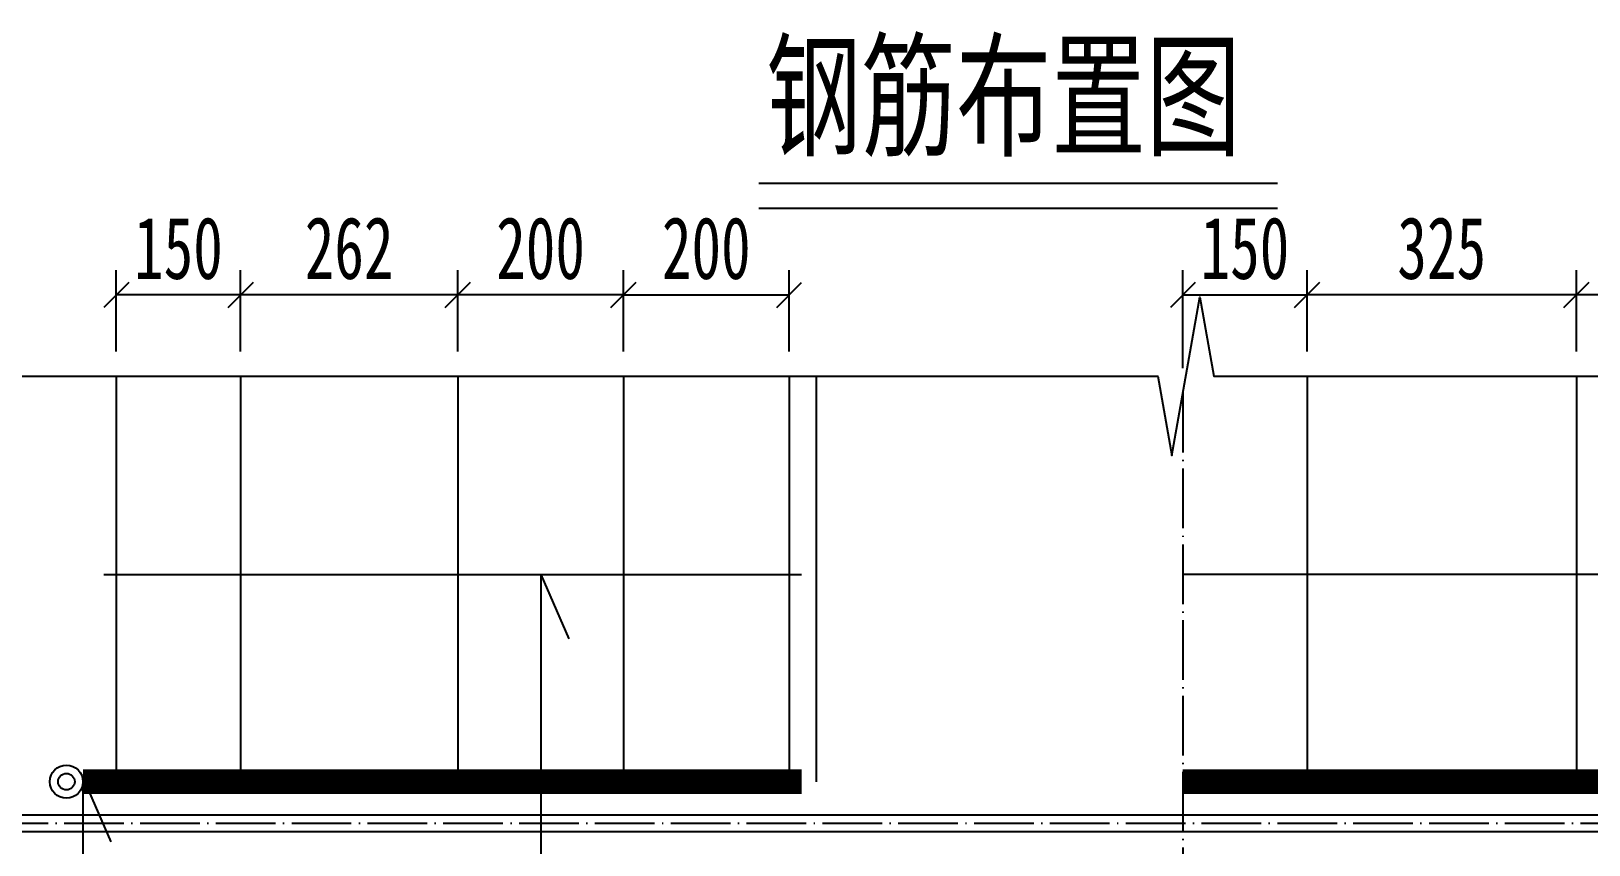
# Model space of a CAD drawing. Header units: millimetres. Extents: x -1537 to 20523, y -39880 to -29629.
# Drawn here: x 5767 to 7646, y -33588 to -32606 of the extents above; entities that cross this region are included whole.
import ezdxf

# ---------------------------------------------------------------- set-up
doc = ezdxf.new("R2010")
doc.units = ezdxf.units.MM
doc.linetypes.add('ACAD_ISO04W100', pattern=[30.5, 24, -3, 0.5, -3])
doc.layers.get('Defpoints').update_dxf_attribs({"color": 250})
for name, color, linetype in [('Axes', 7, 'ACAD_ISO04W100'), ('BZ', 7, 'Continuous'), ('Q◆03 公共标注', 44, 'Continuous'), ('Wall-混凝土墙', 200, 'Continuous'), ('Z☆09 辅助线', 60, 'Continuous'), ('标注', 3, 'Continuous'), ('钢筋', 4, 'Continuous')]:
    doc.layers.add(name, color=color, linetype=linetype)
doc.styles.add('宋体', font='SimSun.ttf', dxfattribs={"width": 0.7})
doc.dimstyles.new('1比30', dxfattribs={"dimscale": 30, "dimtxt": 2.5, "dimasz": 1, "dimexe": 1, "dimexo": 1, "dimtad": 3, "dimdec": 0, "dimzin": 0, "dimdsep": 46, "dimtxsty": '宋体', "dimblk": 'OBLIQUE', "dimcen": 0.09, "dimadec": 0, "dimazin": 0, "dimtfac": 1, "dimtdec": 0, "dimtofl": 0, "dimtmove": 0, "dimatfit": 3, "dimfxl": 0, "dimtolj": 1, "dimtzin": 0, "dimarcsym": 0})

# ---------------------------------------------------------------- blocks, each defined once
blk = doc.blocks.new('_Oblique')
at = {"color": 0, "linetype": 'ByBlock', "lineweight": -2}
blk.add_line((-0.5, -0.5), (0.5, 0.5), dxfattribs=at)
blk = doc.blocks.new('*D50')
at = {"layer": 'Defpoints', "color": 0, "transparency": 16777216}
for p in [(6281.3, -32924.2), (6281.3, -33022.4), (6481.3, -33022.4)]:
    blk.add_point(p, dxfattribs=at)
at = {"layer": 'Q◆03 公共标注', "color": 0, "lineweight": -2, "transparency": 16777216}
for p, q in [((6281.3, -32992.4), (6281.3, -32894.2)), ((6481.3, -32992.4), (6481.3, -32894.2)), ((6481.3, -32924.2), (6281.3, -32924.2))]:
    blk.add_line(p, q, dxfattribs=at)
at = {"layer": 'Q◆03 公共标注', "color": 0, "lineweight": -2, "transparency": 16777216, "xscale": 30, "yscale": 30, "zscale": 30, "rotation": 180}
blk.add_blockref('_Oblique', (6281.3, -32924.2), dxfattribs=at)
at = {"layer": 'Q◆03 公共标注', "color": 0, "lineweight": -2, "transparency": 16777216, "xscale": 30, "yscale": 30, "zscale": 30}
blk.add_blockref('_Oblique', (6481.3, -32924.2), dxfattribs=at)
at = {"layer": 'Q◆03 公共标注', "color": 0, "transparency": 16777216, "insert": (6381.3, -32868), "char_height": 75, "attachment_point": 5, "style": '宋体'}
blk.add_mtext('\\A1;200', dxfattribs=at)
blk = doc.blocks.new('*D51')
at = {"layer": 'Defpoints', "color": 0, "transparency": 16777216}
for p in [(6019.3, -32924.2), (6019.3, -33022.4), (6281.3, -33022.4)]:
    blk.add_point(p, dxfattribs=at)
at = {"layer": 'Q◆03 公共标注', "color": 0, "lineweight": -2, "transparency": 16777216}
for p, q in [((6019.3, -32992.4), (6019.3, -32894.2)), ((6281.3, -32992.4), (6281.3, -32894.2)), ((6281.3, -32924.2), (6019.3, -32924.2))]:
    blk.add_line(p, q, dxfattribs=at)
at = {"layer": 'Q◆03 公共标注', "color": 0, "lineweight": -2, "transparency": 16777216, "xscale": 30, "yscale": 30, "zscale": 30, "rotation": 180}
blk.add_blockref('_Oblique', (6019.3, -32924.2), dxfattribs=at)
at = {"layer": 'Q◆03 公共标注', "color": 0, "lineweight": -2, "transparency": 16777216, "xscale": 30, "yscale": 30, "zscale": 30}
blk.add_blockref('_Oblique', (6281.3, -32924.2), dxfattribs=at)
at = {"layer": 'Q◆03 公共标注', "color": 0, "transparency": 16777216, "insert": (6150.3, -32868), "char_height": 75, "attachment_point": 5, "style": '宋体'}
blk.add_mtext('\\A1;262', dxfattribs=at)
blk = doc.blocks.new('*D52')
at = {"layer": 'Defpoints', "color": 0, "transparency": 16777216}
for p in [(5869.3, -32924.2), (5869.3, -33022.4), (6019.3, -33022.4)]:
    blk.add_point(p, dxfattribs=at)
at = {"layer": 'Q◆03 公共标注', "color": 0, "lineweight": -2, "transparency": 16777216}
for p, q in [((5869.3, -32992.4), (5869.3, -32894.2)), ((6019.3, -32992.4), (6019.3, -32894.2)), ((6019.3, -32924.2), (5869.3, -32924.2))]:
    blk.add_line(p, q, dxfattribs=at)
at = {"layer": 'Q◆03 公共标注', "color": 0, "lineweight": -2, "transparency": 16777216, "xscale": 30, "yscale": 30, "zscale": 30, "rotation": 180}
blk.add_blockref('_Oblique', (5869.3, -32924.2), dxfattribs=at)
at = {"layer": 'Q◆03 公共标注', "color": 0, "lineweight": -2, "transparency": 16777216, "xscale": 30, "yscale": 30, "zscale": 30}
blk.add_blockref('_Oblique', (6019.3, -32924.2), dxfattribs=at)
at = {"layer": 'Q◆03 公共标注', "color": 0, "transparency": 16777216, "insert": (5944.3, -32868), "char_height": 75, "attachment_point": 5, "style": '宋体'}
blk.add_mtext('\\A1;150', dxfattribs=at)
blk = doc.blocks.new('*D53')
at = {"layer": 'Defpoints', "color": 0, "transparency": 16777216}
for p in [(6681.3, -32924.2), (6481.3, -33022.4), (6681.3, -33022.4)]:
    blk.add_point(p, dxfattribs=at)
at = {"layer": 'Q◆03 公共标注', "color": 0, "lineweight": -2, "transparency": 16777216}
for p, q in [((6481.3, -32992.4), (6481.3, -32894.2)), ((6681.3, -32992.4), (6681.3, -32894.2)), ((6481.3, -32924.2), (6681.3, -32924.2))]:
    blk.add_line(p, q, dxfattribs=at)
at = {"layer": 'Q◆03 公共标注', "color": 0, "lineweight": -2, "transparency": 16777216, "xscale": 30, "yscale": 30, "zscale": 30, "rotation": 180}
blk.add_blockref('_Oblique', (6481.3, -32924.2), dxfattribs=at)
at = {"layer": 'Q◆03 公共标注', "color": 0, "lineweight": -2, "transparency": 16777216, "xscale": 30, "yscale": 30, "zscale": 30}
blk.add_blockref('_Oblique', (6681.3, -32924.2), dxfattribs=at)
at = {"layer": 'Q◆03 公共标注', "color": 0, "transparency": 16777216, "insert": (6581.3, -32868), "char_height": 75, "attachment_point": 5, "style": '宋体'}
blk.add_mtext('\\A1;200', dxfattribs=at)
blk = doc.blocks.new('*D56')
at = {"layer": 'Defpoints', "color": 0, "transparency": 16777216}
for p in [(7631.3, -32924.2), (7631.3, -33022.4), (7831.3, -33022.4)]:
    blk.add_point(p, dxfattribs=at)
at = {"layer": 'Q◆03 公共标注', "color": 0, "lineweight": -2, "transparency": 16777216}
for p, q in [((7631.3, -32992.4), (7631.3, -32894.2)), ((7831.3, -32992.4), (7831.3, -32894.2)), ((7831.3, -32924.2), (7631.3, -32924.2))]:
    blk.add_line(p, q, dxfattribs=at)
at = {"layer": 'Q◆03 公共标注', "color": 0, "lineweight": -2, "transparency": 16777216, "xscale": 30, "yscale": 30, "zscale": 30, "rotation": 180}
blk.add_blockref('_Oblique', (7631.3, -32924.2), dxfattribs=at)
at = {"layer": 'Q◆03 公共标注', "color": 0, "lineweight": -2, "transparency": 16777216, "xscale": 30, "yscale": 30, "zscale": 30}
blk.add_blockref('_Oblique', (7831.3, -32924.2), dxfattribs=at)
at = {"layer": 'Q◆03 公共标注', "color": 0, "transparency": 16777216, "insert": (7731.3, -32868), "char_height": 75, "attachment_point": 5, "style": '宋体'}
blk.add_mtext('\\A1;200', dxfattribs=at)
blk = doc.blocks.new('*D58')
at = {"layer": 'Defpoints', "color": 0, "transparency": 16777216}
for p in [(7306.3, -32924.2), (7306.3, -33022.4), (7631.3, -33022.4)]:
    blk.add_point(p, dxfattribs=at)
at = {"layer": '钢筋', "color": 0, "lineweight": -2, "transparency": 16777216}
for p, q in [((7306.3, -32992.4), (7306.3, -32894.2)), ((7631.3, -32992.4), (7631.3, -32894.2)), ((7631.3, -32924.2), (7306.3, -32924.2))]:
    blk.add_line(p, q, dxfattribs=at)
at = {"layer": '钢筋', "color": 0, "lineweight": -2, "transparency": 16777216, "xscale": 30, "yscale": 30, "zscale": 30, "rotation": 180}
blk.add_blockref('_Oblique', (7306.3, -32924.2), dxfattribs=at)
at = {"layer": '钢筋', "color": 0, "lineweight": -2, "transparency": 16777216, "xscale": 30, "yscale": 30, "zscale": 30}
blk.add_blockref('_Oblique', (7631.3, -32924.2), dxfattribs=at)
at = {"layer": '钢筋', "color": 0, "transparency": 16777216, "insert": (7468.8, -32868), "char_height": 75, "attachment_point": 5, "style": '宋体'}
blk.add_mtext('\\A1;325', dxfattribs=at)
blk = doc.blocks.new('*D59')
at = {"layer": 'Defpoints', "color": 0, "transparency": 16777216}
for p in [(7306.3, -32924.2), (7306.3, -33022.4), (7156.3, -33042.5)]:
    blk.add_point(p, dxfattribs=at)
at = {"layer": '钢筋', "color": 0, "lineweight": -2, "transparency": 16777216}
for p, q in [((7156.3, -33012.5), (7156.3, -32894.2)), ((7306.3, -32992.4), (7306.3, -32894.2)), ((7156.3, -32924.2), (7306.3, -32924.2))]:
    blk.add_line(p, q, dxfattribs=at)
at = {"layer": '钢筋', "color": 0, "lineweight": -2, "transparency": 16777216, "xscale": 30, "yscale": 30, "zscale": 30, "rotation": 180}
blk.add_blockref('_Oblique', (7156.3, -32924.2), dxfattribs=at)
at = {"layer": '钢筋', "color": 0, "lineweight": -2, "transparency": 16777216, "xscale": 30, "yscale": 30, "zscale": 30}
blk.add_blockref('_Oblique', (7306.3, -32924.2), dxfattribs=at)
at = {"layer": '钢筋', "color": 0, "transparency": 16777216, "insert": (7231.3, -32868), "char_height": 75, "attachment_point": 5, "style": '宋体'}
blk.add_mtext('\\A1;150', dxfattribs=at)

msp = doc.modelspace()

# ---------------------------------------------------------------- linework, layer by layer
for radius in [20, 10]:
    msp.add_circle((5809.10585, -33512.01782), radius)
at = {"layer": 'Axes', "color": 6, "ltscale": 3}
for p, q in [((7156.34275, -33042.47067), (7156.34275, -37369.20791)), ((5257.4559, -33562.01782), (9055.22959, -33562.01782))]:
    msp.add_line(p, q, dxfattribs=at)
at = {"layer": 'BZ'}
msp.add_lwpolyline([(5257.4559, -33022.42944), (7126.13161, -33022.42944), (7143.00408, -33118.11798), (7176.74903, -32926.74091), (7193.6215, -33022.42944), (9055.22959, -33022.42944)], dxfattribs=at)
at = {"layer": 'Wall-混凝土墙'}
for p, q in [((6381.69956, -33262.01782), (6381.69956, -37254.87217)), ((6381.69956, -33262.01782), (6415.30032, -33339.66577)), ((5829.10585, -33507.01782), (5829.10585, -37254.87217)), ((5829.10585, -33507.01782), (5862.70661, -33584.66577))]:
    msp.add_line(p, q, dxfattribs=at)
at = {"layer": 'Z☆09 辅助线'}
for p, q in [((5257.4559, -33552.01782), (9055.22959, -33552.01782)), ((5257.4559, -33572.01782), (9055.22959, -33572.01782))]:
    msp.add_line(p, q, dxfattribs=at)
at = {"layer": '标注', "color": 4}
msp.add_line((6644.75096, -32789.41708), (7270.44245, -32789.41708), dxfattribs=at)
at = {"layer": '标注'}
msp.add_line((6644.75096, -32819.41708), (7270.44245, -32819.41708), dxfattribs=at)
at = {"layer": '钢筋'}
for p, q in [((5869.34275, -33022.42944), (5869.34275, -33512.01782)), ((6019.34275, -33022.42944), (6019.34275, -33512.01782)), ((6281.34275, -33022.42944), (6281.34275, -33512.01782)), ((6481.34275, -33022.42944), (6481.34275, -33512.01782)), ((6681.34275, -33022.42944), (6681.34275, -33512.01782)), ((6713.84275, -33022.42944), (6713.84275, -33512.01782)), ((7306.34275, -33022.42944), (7306.34275, -33512.01782)), ((7631.34275, -33022.42944), (7631.34275, -33512.01782)), ((5854.34274, -33262.01782), (6696.34275, -33262.01782)), ((8460.63876, -33262.01782), (7156.34275, -33262.01782))]:
    msp.add_line(p, q, dxfattribs=at)
at = {"layer": '钢筋', "const_width": 30, "elevation": 0}
for points in [[(6696.34275, -33512.01782), (5829.10585, -33512.01782)], [(7156.34275, -33512.01782), (8460.63876, -33512.01782)]]:
    msp.add_lwpolyline(points, dxfattribs=at)

# ---------------------------------------------------------------- texts
at = {"layer": '标注', "style": '宋体', "width": 0.7}
msp.add_text('钢筋布置图', height=120, dxfattribs=at).set_placement((6653.69282, -32743.79464))

# ---------------------------------------------------------------- dimensions: what is measured, and where the dimension line sits
at = {"layer": 'Q◆03 公共标注'}
for p1, p2, picture, middle in [((6019.34275, -33022.42944), (5869.34275, -33022.42944), '*D52', (5944.34275, -32867.97224)), ((6281.34275, -33022.42944), (6019.34275, -33022.42944), '*D51', (6150.34275, -32867.97224)), ((6481.34275, -33022.42944), (6281.34275, -33022.42944), '*D50', (6381.34275, -32867.97224))]:
    dim = msp.add_aligned_dim(p1=p1, p2=p2, distance=-98.2072, dimstyle='1比30', dxfattribs=at)
    dim.commit()
    dim.dimension.update_dxf_attribs({"geometry": picture, "text_midpoint": middle})
dim = msp.add_linear_dim(base=(6681.34275, -32924.22224), p1=(6481.34275, -33022.42944), p2=(6681.34275, -33022.42944), dimstyle='1比30', dxfattribs=at)
dim.commit()
dim.dimension.update_dxf_attribs({"geometry": '*D53', "text_midpoint": (6581.34275, -32867.97224)})
dim = msp.add_linear_dim(base=(7631.34275, -32924.22224), p1=(7831.34275, -33022.42944), p2=(7631.34275, -33022.42944), angle=180, dimstyle='1比30', dxfattribs=at)
dim.commit()
dim.dimension.update_dxf_attribs({"geometry": '*D56', "text_midpoint": (7731.34275, -32867.97224)})
at = {"layer": '钢筋', "color": 3}
for p1, picture, middle in [((7156.34275, -33042.47067), '*D59', (7231.34275, -32867.97224)), ((7631.34275, -33022.42944), '*D58', (7468.84275, -32867.97224))]:
    dim = msp.add_linear_dim(base=(7306.34275, -32924.22224), p1=p1, p2=(7306.34275, -33022.42944), dimstyle='1比30', dxfattribs=at)
    dim.commit()
    dim.dimension.update_dxf_attribs({"geometry": picture, "text_midpoint": middle})

doc.saveas('drawing.dxf')
